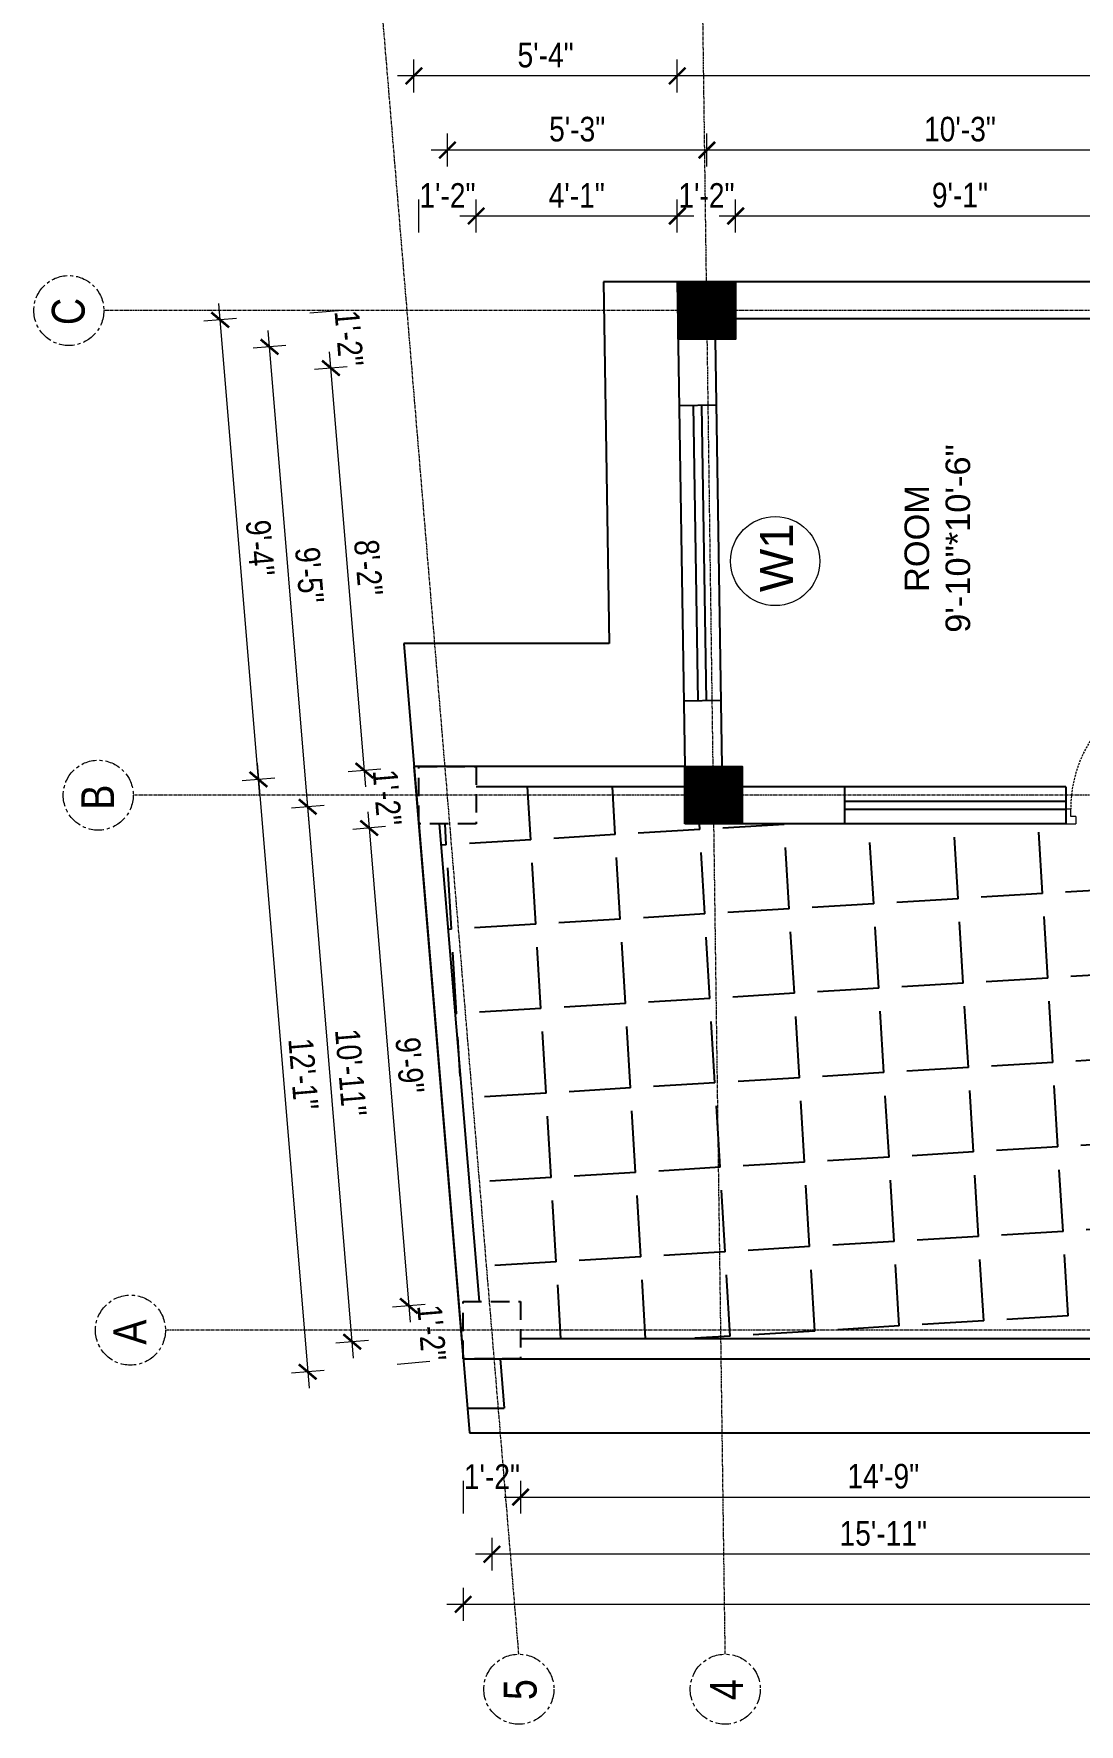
# Model space of a CAD drawing. Header units: inches. Extents: x -10117506 to -5032697, y -6529230 to -3253155.
# Drawn here: x -5060447.6 to -5060192.8, y -3255105 to -3254692.8 of the extents above; entities that cross this region are included whole.
import ezdxf

# ---------------------------------------------------------------- set-up
doc = ezdxf.new("R2010")
doc.units = ezdxf.units.IN
doc.header["$LTSCALE"] = 2
doc.header["$MEASUREMENT"] = 0
doc.header["$PDMODE"] = 34
doc.linetypes.add('CENTER', pattern=[2, 1.25, -0.25, 0.25, -0.25])
doc.linetypes.add('HIDDEN', pattern=[0.375, 0.25, -0.125])
doc.layers.get('0').update_dxf_attribs({"linetype": 'CONTINUOUS'})
doc.layers.get('DEFPOINTS').update_dxf_attribs({"color": 141, "linetype": 'CONTINUOUS'})
doc.layers.add('A-Hatch', color=7, linetype='CONTINUOUS')
for name, color, linetype, lineweight in [('Annotate-Lite.w', 177, 'CONTINUOUS', 9), ('Annotations-Bold.w', 177, 'CONTINUOUS', 13), ('DIM 1-100', 4, 'CONTINUOUS', 13), ('Door-Window.w', 4, 'CONTINUOUS', 15), ('TEXT', 181, 'CONTINUOUS', 25)]:
    doc.layers.add(name, color=color, linetype=linetype, lineweight=lineweight)
doc.styles.add('ARAIL', font='ARIALN.TTF')
doc.styles.add('arial.', font='arial.ttf')
doc.styles.add('gaurav', font='arial.ttf')
doc.styles.get("Standard").update_dxf_attribs({"font": 'ARIALN.TTF'})
doc.dimstyles.new('1 by 96', dxfattribs={"dimtxt": 6, "dimasz": 4, "dimexe": 4, "dimexo": 4, "dimgap": 2, "dimtad": 1, "dimdec": 0, "dimzin": 0, "dimdsep": 46, "dimlunit": 4, "dimtxsty": 'Standard', "dimblk": 'ARCHTICK', "dimcen": 0, "dimdle": 4, "dimadec": 0, "dimazin": 0, "dimtfac": 1, "dimtdec": 0, "dimtix": 1, "dimtofl": 0, "dimtmove": 1, "dimatfit": 3, "dimldrblk": 'ARCHTICK', "dimfxl": 4, "dimfxlon": 1, "dimtolj": 1, "dimtzin": 0, "dimlwd": -1, "dimlwe": -1, "dimarcsym": 0})

# ---------------------------------------------------------------- blocks, each defined once
blk = doc.blocks.new('3-0')
at = {"ltscale": 3}
for p, q in [((11063.05, 10097.68), (11065.97, 10099.9)), ((11065.97, 10099.9), (11066.71, 10098.92)), ((11063.05, 10097.68), (11064.53, 10095.73)), ((11065.99, 10096.84), (11064.53, 10095.73)), ((11065.25, 10097.81), (11066.71, 10098.92)), ((11065.99, 10096.84), (11065.25, 10097.81)), ((11085.5, 10074.13), (11110.32, 10092.96)), ((11086.24, 10073.15), (11111.05, 10091.97)), ((11111.05, 10091.97), (11110.32, 10092.96)), ((11084.04, 10073.02), (11082.57, 10071.91)), ((11082.57, 10071.91), (11084.79, 10068.98)), ((11084.04, 10073.02), (11084.78, 10072.04)), ((11084.78, 10072.04), (11086.24, 10073.15)), ((11084.79, 10068.98), (11087.72, 10071.2)), ((11086.24, 10073.15), (11085.5, 10074.13)), ((11087.72, 10071.2), (11086.24, 10073.15))]:
    blk.add_line(p, q, dxfattribs=at)
at = {"layer": 'Door-Window.w', "color": 9, "linetype": 'HIDDEN', "lineweight": 18}
blk.add_arc((11085.5, 10074.13), 31.16, 37.1906, 127.1465, dxfattribs=at)
blk = doc.blocks.new('_ArchTick')
at = {"color": 0, "linetype": 'ByBlock', "const_width": 0.15}
blk.add_lwpolyline([(-0.5, -0.5), (0.5, 0.5)], dxfattribs=at)
blk = doc.blocks.new('*D1589')
at = {"layer": 'DEFPOINTS', "color": 0, "ltscale": 0.5, "transparency": 16777216}
for p in [(-5060354.97, -3254871.47), (-5060342.97, -3255015.89), (-5060380.88, -3255019.05)]:
    blk.add_point(p, dxfattribs=at)
at = {"layer": 'DIM 1-100', "color": 0, "ltscale": 0.5, "transparency": 16777216}
for p, q in [((-5060393.21, -3254870.64), (-5060380.55, -3255023.03)), ((-5060388.9, -3254874.29), (-5060396.87, -3254874.95)), ((-5060376.89, -3255018.71), (-5060384.86, -3255019.38))]:
    blk.add_line(p, q, dxfattribs=at)
at = {"layer": 'DIM 1-100', "color": 0, "ltscale": 0.5, "transparency": 16777216, "xscale": 4, "yscale": 4, "zscale": 4}
for p, rotation in [((-5060392.88, -3254874.62), 94.75152698519135), ((-5060380.88, -3255019.05), 274.7515269851913)]:
    blk.add_blockref('_ArchTick', p, dxfattribs=dict(at, rotation=rotation))
at = {"layer": 'DIM 1-100', "color": 0, "ltscale": 0.5, "transparency": 16777216, "insert": (-5060381.89, -3254946.42), "char_height": 6, "attachment_point": 5, "rotation": 274.7515}
blk.add_mtext('\\A1;12\'-1"', dxfattribs=at)
blk = doc.blocks.new('*D1590')
at = {"layer": 'DEFPOINTS', "color": 0, "ltscale": 0.5, "transparency": 16777216}
for p in [(-5060367.05, -3254872.47), (-5060354.97, -3254871.47), (-5060353.81, -3254885.47)]:
    blk.add_point(p, dxfattribs=at)
at = {"layer": 'DIM 1-100', "color": 0, "ltscale": 0.5, "transparency": 16777216}
for p, q in [((-5060363.07, -3254872.14), (-5060371.04, -3254872.81)), ((-5060361.9, -3254886.14), (-5060369.88, -3254886.81))]:
    blk.add_line(p, q, dxfattribs=at)
at = {"layer": 'DIM 1-100', "color": 0, "ltscale": 0.5, "transparency": 16777216, "insert": (-5060361.48, -3254879.06), "char_height": 6, "attachment_point": 5, "rotation": 274.7515}
blk.add_mtext('\\A1;1\'-2"', dxfattribs=at)
blk = doc.blocks.new('*D1591')
at = {"layer": 'DEFPOINTS', "color": 0, "ltscale": 0.5, "transparency": 16777216}
for p in [(-5060353.81, -3254885.47), (-5060356.2, -3255002.99), (-5060342.97, -3255001.89)]:
    blk.add_point(p, dxfattribs=at)
at = {"layer": 'DIM 1-100', "color": 0, "ltscale": 0.5, "transparency": 16777216}
for p, q in [((-5060366.22, -3254882.49), (-5060355.87, -3255006.98)), ((-5060361.9, -3254886.14), (-5060369.88, -3254886.81)), ((-5060352.22, -3255002.66), (-5060360.19, -3255003.33))]:
    blk.add_line(p, q, dxfattribs=at)
at = {"layer": 'DIM 1-100', "color": 0, "ltscale": 0.5, "transparency": 16777216, "xscale": 4, "yscale": 4, "zscale": 4}
for p, rotation in [((-5060365.89, -3254886.47), 94.75152700322485), ((-5060356.2, -3255002.99), 274.7515270032249)]:
    blk.add_blockref('_ArchTick', p, dxfattribs=dict(at, rotation=rotation))
at = {"layer": 'DIM 1-100', "color": 0, "ltscale": 0.5, "transparency": 16777216, "insert": (-5060356, -3254944.32), "char_height": 6, "attachment_point": 5, "rotation": 274.7515}
blk.add_mtext('\\A1;9\'-9"', dxfattribs=at)
blk = doc.blocks.new('*D1592')
at = {"layer": 'DEFPOINTS', "color": 0, "ltscale": 0.5, "transparency": 16777216}
for p in [(-5060342.97, -3255001.89), (-5060355.05, -3255016.9), (-5060342.97, -3255015.89)]:
    blk.add_point(p, dxfattribs=at)
at = {"layer": 'DIM 1-100', "color": 0, "ltscale": 0.5, "transparency": 16777216}
for p, q in [((-5060352.22, -3255002.66), (-5060360.19, -3255003.33)), ((-5060351.06, -3255016.57), (-5060359.03, -3255017.23))]:
    blk.add_line(p, q, dxfattribs=at)
at = {"layer": 'DIM 1-100', "color": 0, "ltscale": 0.5, "transparency": 16777216, "insert": (-5060350.63, -3255009.53), "char_height": 6, "attachment_point": 5, "rotation": 274.7515}
blk.add_mtext('\\A1;1\'-2"', dxfattribs=at)
blk = doc.blocks.new('*D1593')
at = {"layer": 'DEFPOINTS', "color": 0, "ltscale": 0.5, "transparency": 16777216}
for p in [(-5060346.81, -3254878.47), (-5060380.86, -3254881.3), (-5060335.97, -3255008.89)]:
    blk.add_point(p, dxfattribs=at)
at = {"layer": 'DIM 1-100', "color": 0, "ltscale": 0.5, "transparency": 16777216}
for p, q in [((-5060376.87, -3254880.97), (-5060384.84, -3254881.63)), ((-5060369.68, -3255015.71), (-5060381.19, -3254877.31)), ((-5060366.03, -3255011.39), (-5060374, -3255012.06))]:
    blk.add_line(p, q, dxfattribs=at)
at = {"layer": 'DIM 1-100', "color": 0, "ltscale": 0.5, "transparency": 16777216, "xscale": 4, "yscale": 4, "zscale": 4}
for p, rotation in [((-5060380.86, -3254881.3), 94.75152698525795), ((-5060370.02, -3255011.72), 274.751526985258)]:
    blk.add_blockref('_ArchTick', p, dxfattribs=dict(at, rotation=rotation))
at = {"layer": 'DIM 1-100', "color": 0, "ltscale": 0.5, "transparency": 16777216, "insert": (-5060370.39, -3254946.09), "char_height": 6, "attachment_point": 5, "rotation": 274.7515}
blk.add_mtext('\\A1;10\'-11"', dxfattribs=at)
blk = doc.blocks.new('*D1594')
at = {"layer": 'DEFPOINTS', "color": 0, "ltscale": 0.5, "transparency": 16777216}
for p in [(-5060342.97, -3255015.89), (-5060328.97, -3255015.89), (-5060328.97, -3255049.6)]:
    blk.add_point(p, dxfattribs=at)
at = {"layer": 'DIM 1-100', "color": 0, "ltscale": 0.5, "transparency": 16777216}
for p, q in [((-5060342.97, -3255045.6), (-5060342.97, -3255053.6)), ((-5060328.97, -3255045.6), (-5060328.97, -3255053.6))]:
    blk.add_line(p, q, dxfattribs=at)
at = {"layer": 'DIM 1-100', "color": 0, "ltscale": 0.5, "transparency": 16777216, "insert": (-5060335.97, -3255044.59), "char_height": 6, "attachment_point": 5}
blk.add_mtext('\\A1;1\'-2"', dxfattribs=at)
blk = doc.blocks.new('*D1595')
at = {"layer": 'DEFPOINTS', "color": 0, "ltscale": 0.5, "transparency": 16777216}
for p in [(-5060328.97, -3255015.89), (-5060152.18, -3255015.89), (-5060152.18, -3255049.6)]:
    blk.add_point(p, dxfattribs=at)
at = {"layer": 'DIM 1-100', "color": 0, "ltscale": 0.5, "transparency": 16777216}
for p, q in [((-5060328.97, -3255045.6), (-5060328.97, -3255053.6)), ((-5060152.18, -3255045.6), (-5060152.18, -3255053.6)), ((-5060332.97, -3255049.6), (-5060148.18, -3255049.6))]:
    blk.add_line(p, q, dxfattribs=at)
at = {"layer": 'DIM 1-100', "color": 0, "ltscale": 0.5, "transparency": 16777216, "xscale": 4, "yscale": 4, "zscale": 4, "rotation": 180}
blk.add_blockref('_ArchTick', (-5060328.97, -3255049.6), dxfattribs=at)
at = {"layer": 'DIM 1-100', "color": 0, "ltscale": 0.5, "transparency": 16777216, "xscale": 4, "yscale": 4, "zscale": 4}
blk.add_blockref('_ArchTick', (-5060152.18, -3255049.6), dxfattribs=at)
at = {"layer": 'DIM 1-100', "color": 0, "ltscale": 0.5, "transparency": 16777216, "insert": (-5060240.57, -3255044.54), "char_height": 6, "attachment_point": 5}
blk.add_mtext('\\A1;14\'-9"', dxfattribs=at)
blk = doc.blocks.new('*D1603')
at = {"layer": 'DEFPOINTS', "color": 0, "ltscale": 0.5, "transparency": 16777216}
for p in [(-5060335.97, -3255008.89), (-5060145.18, -3255008.89), (-5060335.97, -3255063.53)]:
    blk.add_point(p, dxfattribs=at)
at = {"layer": 'DIM 1-100', "color": 0, "ltscale": 0.5, "transparency": 16777216}
for p, q in [((-5060335.97, -3255059.53), (-5060335.97, -3255067.53)), ((-5060145.18, -3255059.53), (-5060145.18, -3255067.53)), ((-5060141.18, -3255063.53), (-5060339.97, -3255063.53))]:
    blk.add_line(p, q, dxfattribs=at)
at = {"layer": 'DIM 1-100', "color": 0, "ltscale": 0.5, "transparency": 16777216, "xscale": 4, "yscale": 4, "zscale": 4, "rotation": 180}
blk.add_blockref('_ArchTick', (-5060335.97, -3255063.53), dxfattribs=at)
at = {"layer": 'DIM 1-100', "color": 0, "ltscale": 0.5, "transparency": 16777216, "xscale": 4, "yscale": 4, "zscale": 4}
blk.add_blockref('_ArchTick', (-5060145.18, -3255063.53), dxfattribs=at)
at = {"layer": 'DIM 1-100', "color": 0, "ltscale": 0.5, "transparency": 16777216, "insert": (-5060240.57, -3255058.47), "char_height": 6, "attachment_point": 5}
blk.add_mtext('\\A1;15\'-11"', dxfattribs=at)
blk = doc.blocks.new('*D1604')
at = {"layer": 'DEFPOINTS', "color": 0, "ltscale": 0.5, "transparency": 16777216}
for p in [(-5060342.97, -3255015.89), (-5059908.91, -3255015.89), (-5059908.91, -3255075.74)]:
    blk.add_point(p, dxfattribs=at)
at = {"layer": 'DIM 1-100', "color": 0, "ltscale": 0.5, "transparency": 16777216}
for p, q in [((-5060342.97, -3255071.74), (-5060342.97, -3255079.74)), ((-5059908.91, -3255071.74), (-5059908.91, -3255079.74)), ((-5060346.97, -3255075.74), (-5059904.91, -3255075.74))]:
    blk.add_line(p, q, dxfattribs=at)
at = {"layer": 'DIM 1-100', "color": 0, "ltscale": 0.5, "transparency": 16777216, "xscale": 4, "yscale": 4, "zscale": 4, "rotation": 180}
blk.add_blockref('_ArchTick', (-5060342.97, -3255075.74), dxfattribs=at)
at = {"layer": 'DIM 1-100', "color": 0, "ltscale": 0.5, "transparency": 16777216, "xscale": 4, "yscale": 4, "zscale": 4}
blk.add_blockref('_ArchTick', (-5059908.91, -3255075.74), dxfattribs=at)
at = {"layer": 'DIM 1-100', "color": 0, "ltscale": 0.5, "transparency": 16777216, "insert": (-5060125.94, -3255070.68), "char_height": 6, "attachment_point": 5}
blk.add_mtext('\\A1;36\'-2"', dxfattribs=at)
blk = doc.blocks.new('*D1618')
at = {"layer": 'DEFPOINTS', "color": 0, "ltscale": 0.5, "transparency": 16777216}
for p in [(-5060276.56, -3254737.26), (-5060276.56, -3254753.31), (-5060167.19, -3254753.31)]:
    blk.add_point(p, dxfattribs=at)
at = {"layer": 'DIM 1-100', "color": 0, "ltscale": 0.5, "transparency": 16777216}
for p, q in [((-5060276.56, -3254741.26), (-5060276.56, -3254733.26)), ((-5060167.19, -3254741.26), (-5060167.19, -3254733.26)), ((-5060163.19, -3254737.26), (-5060280.56, -3254737.26))]:
    blk.add_line(p, q, dxfattribs=at)
at = {"layer": 'DIM 1-100', "color": 0, "ltscale": 0.5, "transparency": 16777216, "xscale": 4, "yscale": 4, "zscale": 4, "rotation": 180}
blk.add_blockref('_ArchTick', (-5060276.56, -3254737.26), dxfattribs=at)
at = {"layer": 'DIM 1-100', "color": 0, "ltscale": 0.5, "transparency": 16777216, "xscale": 4, "yscale": 4, "zscale": 4}
blk.add_blockref('_ArchTick', (-5060167.19, -3254737.26), dxfattribs=at)
at = {"layer": 'DIM 1-100', "color": 0, "ltscale": 0.5, "transparency": 16777216, "insert": (-5060221.88, -3254732.2), "char_height": 6, "attachment_point": 5}
blk.add_mtext('\\A1;9\'-1"', dxfattribs=at)
blk = doc.blocks.new('*D1619')
at = {"layer": 'DEFPOINTS', "color": 0, "ltscale": 0.5, "transparency": 16777216}
for p in [(-5060290.78, -3254737.26), (-5060276.56, -3254753.31), (-5060290.78, -3254753.53)]:
    blk.add_point(p, dxfattribs=at)
at = {"layer": 'DIM 1-100', "color": 0, "ltscale": 0.5, "transparency": 16777216}
for p, q in [((-5060290.78, -3254741.26), (-5060290.78, -3254733.26)), ((-5060276.56, -3254741.26), (-5060276.56, -3254733.26))]:
    blk.add_line(p, q, dxfattribs=at)
at = {"layer": 'DIM 1-100', "color": 0, "ltscale": 0.5, "transparency": 16777216, "insert": (-5060283.67, -3254732.25), "char_height": 6, "attachment_point": 5}
blk.add_mtext('\\A1;1\'-2"', dxfattribs=at)
blk = doc.blocks.new('*D1620')
at = {"layer": 'DEFPOINTS', "color": 0, "ltscale": 0.5, "transparency": 16777216}
for p in [(-5060339.81, -3254737.26), (-5060290.78, -3254753.53), (-5060339.81, -3254871.47)]:
    blk.add_point(p, dxfattribs=at)
at = {"layer": 'DIM 1-100', "color": 0, "ltscale": 0.5, "transparency": 16777216}
for p, q in [((-5060339.81, -3254741.26), (-5060339.81, -3254733.26)), ((-5060290.78, -3254741.26), (-5060290.78, -3254733.26)), ((-5060286.78, -3254737.26), (-5060343.81, -3254737.26))]:
    blk.add_line(p, q, dxfattribs=at)
at = {"layer": 'DIM 1-100', "color": 0, "ltscale": 0.5, "transparency": 16777216, "xscale": 4, "yscale": 4, "zscale": 4, "rotation": 180}
blk.add_blockref('_ArchTick', (-5060339.81, -3254737.26), dxfattribs=at)
at = {"layer": 'DIM 1-100', "color": 0, "ltscale": 0.5, "transparency": 16777216, "xscale": 4, "yscale": 4, "zscale": 4}
blk.add_blockref('_ArchTick', (-5060290.78, -3254737.26), dxfattribs=at)
at = {"layer": 'DIM 1-100', "color": 0, "ltscale": 0.5, "transparency": 16777216, "insert": (-5060315.29, -3254732.25), "char_height": 6, "attachment_point": 5}
blk.add_mtext('\\A1;4\'-1"', dxfattribs=at)
blk = doc.blocks.new('*D1621')
at = {"layer": 'DEFPOINTS', "color": 0, "ltscale": 0.5, "transparency": 16777216}
for p in [(-5060353.81, -3254737.26), (-5060353.81, -3254871.47), (-5060339.81, -3254871.47)]:
    blk.add_point(p, dxfattribs=at)
at = {"layer": 'DIM 1-100', "color": 0, "ltscale": 0.5, "transparency": 16777216}
for p, q in [((-5060353.81, -3254741.26), (-5060353.81, -3254733.26)), ((-5060339.81, -3254741.26), (-5060339.81, -3254733.26))]:
    blk.add_line(p, q, dxfattribs=at)
at = {"layer": 'DIM 1-100', "color": 0, "ltscale": 0.5, "transparency": 16777216, "insert": (-5060346.81, -3254732.25), "char_height": 6, "attachment_point": 5}
blk.add_mtext('\\A1;1\'-2"', dxfattribs=at)
blk = doc.blocks.new('*D1624')
at = {"layer": 'DEFPOINTS', "color": 0, "ltscale": 0.5, "transparency": 16777216}
for p in [(-5060283.56, -3254721.18), (-5060283.56, -3254760.31), (-5060160.19, -3254760.32)]:
    blk.add_point(p, dxfattribs=at)
at = {"layer": 'DIM 1-100', "color": 0, "ltscale": 0.5, "transparency": 16777216}
for p, q in [((-5060283.56, -3254725.18), (-5060283.56, -3254717.18)), ((-5060160.19, -3254725.18), (-5060160.19, -3254717.18)), ((-5060156.19, -3254721.18), (-5060287.56, -3254721.18))]:
    blk.add_line(p, q, dxfattribs=at)
at = {"layer": 'DIM 1-100', "color": 0, "ltscale": 0.5, "transparency": 16777216, "xscale": 4, "yscale": 4, "zscale": 4, "rotation": 180}
blk.add_blockref('_ArchTick', (-5060283.56, -3254721.18), dxfattribs=at)
at = {"layer": 'DIM 1-100', "color": 0, "ltscale": 0.5, "transparency": 16777216, "xscale": 4, "yscale": 4, "zscale": 4}
blk.add_blockref('_ArchTick', (-5060160.19, -3254721.18), dxfattribs=at)
at = {"layer": 'DIM 1-100', "color": 0, "ltscale": 0.5, "transparency": 16777216, "insert": (-5060221.88, -3254716.12), "char_height": 6, "attachment_point": 5}
blk.add_mtext('\\A1;10\'-3"', dxfattribs=at)
blk = doc.blocks.new('*D1625')
at = {"layer": 'DEFPOINTS', "color": 0, "ltscale": 0.5, "transparency": 16777216}
for p in [(-5060346.81, -3254721.18), (-5060283.56, -3254760.31), (-5060346.81, -3254878.47)]:
    blk.add_point(p, dxfattribs=at)
at = {"layer": 'DIM 1-100', "color": 0, "ltscale": 0.5, "transparency": 16777216}
for p, q in [((-5060346.81, -3254725.18), (-5060346.81, -3254717.18)), ((-5060283.56, -3254725.18), (-5060283.56, -3254717.18)), ((-5060279.56, -3254721.18), (-5060350.81, -3254721.18))]:
    blk.add_line(p, q, dxfattribs=at)
at = {"layer": 'DIM 1-100', "color": 0, "ltscale": 0.5, "transparency": 16777216, "xscale": 4, "yscale": 4, "zscale": 4, "rotation": 180}
blk.add_blockref('_ArchTick', (-5060346.81, -3254721.18), dxfattribs=at)
at = {"layer": 'DIM 1-100', "color": 0, "ltscale": 0.5, "transparency": 16777216, "xscale": 4, "yscale": 4, "zscale": 4}
blk.add_blockref('_ArchTick', (-5060283.56, -3254721.18), dxfattribs=at)
at = {"layer": 'DIM 1-100', "color": 0, "ltscale": 0.5, "transparency": 16777216, "insert": (-5060315.18, -3254716.12), "char_height": 6, "attachment_point": 5}
blk.add_mtext('\\A1;5\'-3"', dxfattribs=at)
blk = doc.blocks.new('*D1626')
at = {"layer": 'DEFPOINTS', "color": 0, "ltscale": 0.5, "transparency": 16777216}
for p in [(-5060290.78, -3254703.11), (-5060290.78, -3254753.31), (-5059924.78, -3254753.31)]:
    blk.add_point(p, dxfattribs=at)
at = {"layer": 'DIM 1-100', "color": 0, "ltscale": 0.5, "transparency": 16777216}
for p, q in [((-5060290.78, -3254707.11), (-5060290.78, -3254699.11)), ((-5059924.78, -3254707.11), (-5059924.78, -3254699.11)), ((-5059920.78, -3254703.11), (-5060294.78, -3254703.11))]:
    blk.add_line(p, q, dxfattribs=at)
at = {"layer": 'DIM 1-100', "color": 0, "ltscale": 0.5, "transparency": 16777216, "xscale": 4, "yscale": 4, "zscale": 4, "rotation": 180}
blk.add_blockref('_ArchTick', (-5060290.78, -3254703.11), dxfattribs=at)
at = {"layer": 'DIM 1-100', "color": 0, "ltscale": 0.5, "transparency": 16777216, "xscale": 4, "yscale": 4, "zscale": 4}
blk.add_blockref('_ArchTick', (-5059924.78, -3254703.11), dxfattribs=at)
at = {"layer": 'DIM 1-100', "color": 0, "ltscale": 0.5, "transparency": 16777216, "insert": (-5060107.78, -3254698.05), "char_height": 6, "attachment_point": 5}
blk.add_mtext('\\A1;30\'-6"', dxfattribs=at)
blk = doc.blocks.new('*D1627')
at = {"layer": 'DEFPOINTS', "color": 0, "ltscale": 0.5, "transparency": 16777216}
for p in [(-5060354.97, -3254703.11), (-5060290.78, -3254753.31), (-5060354.97, -3254871.47)]:
    blk.add_point(p, dxfattribs=at)
at = {"layer": 'DIM 1-100', "color": 0, "ltscale": 0.5, "transparency": 16777216}
for p, q in [((-5060354.97, -3254707.11), (-5060354.97, -3254699.11)), ((-5060290.78, -3254707.11), (-5060290.78, -3254699.11)), ((-5060286.78, -3254703.11), (-5060358.97, -3254703.11))]:
    blk.add_line(p, q, dxfattribs=at)
at = {"layer": 'DIM 1-100', "color": 0, "ltscale": 0.5, "transparency": 16777216, "xscale": 4, "yscale": 4, "zscale": 4, "rotation": 180}
blk.add_blockref('_ArchTick', (-5060354.97, -3254703.11), dxfattribs=at)
at = {"layer": 'DIM 1-100', "color": 0, "ltscale": 0.5, "transparency": 16777216, "xscale": 4, "yscale": 4, "zscale": 4}
blk.add_blockref('_ArchTick', (-5060290.78, -3254703.11), dxfattribs=at)
at = {"layer": 'DIM 1-100', "color": 0, "ltscale": 0.5, "transparency": 16777216, "insert": (-5060322.88, -3254698.06), "char_height": 6, "attachment_point": 5}
blk.add_mtext('\\A1;5\'-4"', dxfattribs=at)
blk = doc.blocks.new('*D1628')
at = {"layer": 'DEFPOINTS', "color": 0, "ltscale": 0.5, "transparency": 16777216}
for p in [(-5060290.56, -3254767.31), (-5060375.21, -3254774.34), (-5060354.97, -3254871.47)]:
    blk.add_point(p, dxfattribs=at)
at = {"layer": 'DIM 1-100', "color": 0, "ltscale": 0.5, "transparency": 16777216}
for p, q in [((-5060366.72, -3254876.46), (-5060375.54, -3254770.36)), ((-5060371.22, -3254774.01), (-5060379.2, -3254774.68)), ((-5060363.07, -3254872.14), (-5060371.04, -3254872.81))]:
    blk.add_line(p, q, dxfattribs=at)
at = {"layer": 'DIM 1-100', "color": 0, "ltscale": 0.5, "transparency": 16777216, "xscale": 4, "yscale": 4, "zscale": 4}
for p, rotation in [((-5060375.21, -3254774.34), 94.75152700322485), ((-5060367.05, -3254872.47), 274.7515270032249)]:
    blk.add_blockref('_ArchTick', p, dxfattribs=dict(at, rotation=rotation))
at = {"layer": 'DIM 1-100', "color": 0, "ltscale": 0.5, "transparency": 16777216, "insert": (-5060366.09, -3254822.99), "char_height": 6, "attachment_point": 5, "rotation": 274.7515}
blk.add_mtext('\\A1;8\'-2"', dxfattribs=at)
blk = doc.blocks.new('*D1629')
at = {"layer": 'DEFPOINTS', "color": 0, "ltscale": 0.5, "transparency": 16777216}
for p in [(-5060290.78, -3254753.53), (-5060376.35, -3254760.64), (-5060290.56, -3254767.31)]:
    blk.add_point(p, dxfattribs=at)
at = {"layer": 'DIM 1-100', "color": 0, "ltscale": 0.5, "transparency": 16777216}
for p, q in [((-5060372.36, -3254760.31), (-5060380.33, -3254760.97)), ((-5060371.22, -3254774.01), (-5060379.2, -3254774.68))]:
    blk.add_line(p, q, dxfattribs=at)
at = {"layer": 'DIM 1-100', "color": 0, "ltscale": 0.5, "transparency": 16777216, "insert": (-5060370.78, -3254767.08), "char_height": 6, "attachment_point": 5, "rotation": 274.7515}
blk.add_mtext('\\A1;1\'-2"', dxfattribs=at)
blk = doc.blocks.new('*D1630')
at = {"layer": 'DEFPOINTS', "color": 0, "ltscale": 0.5, "transparency": 16777216}
for p in [(-5060283.56, -3254760.31), (-5060390.18, -3254769.17), (-5060346.81, -3254878.47)]:
    blk.add_point(p, dxfattribs=at)
at = {"layer": 'DIM 1-100', "color": 0, "ltscale": 0.5, "transparency": 16777216}
for p, q in [((-5060380.52, -3254885.29), (-5060390.51, -3254765.18)), ((-5060386.19, -3254768.84), (-5060394.16, -3254769.5)), ((-5060376.87, -3254880.97), (-5060384.84, -3254881.63))]:
    blk.add_line(p, q, dxfattribs=at)
at = {"layer": 'DIM 1-100', "color": 0, "ltscale": 0.5, "transparency": 16777216, "xscale": 4, "yscale": 4, "zscale": 4}
for p, rotation in [((-5060390.18, -3254769.17), 94.75152700322485), ((-5060380.86, -3254881.3), 274.7515270032249)]:
    blk.add_blockref('_ArchTick', p, dxfattribs=dict(at, rotation=rotation))
at = {"layer": 'DIM 1-100', "color": 0, "ltscale": 0.5, "transparency": 16777216, "insert": (-5060380.47, -3254824.82), "char_height": 6, "attachment_point": 5, "rotation": 274.7515}
blk.add_mtext('\\A1;9\'-5"', dxfattribs=at)
blk = doc.blocks.new('*D1631')
at = {"layer": 'DEFPOINTS', "color": 0, "ltscale": 0.5, "transparency": 16777216}
for p in [(-5060290.56, -3254753.31), (-5060402.2, -3254762.59), (-5060354.97, -3254871.47)]:
    blk.add_point(p, dxfattribs=at)
at = {"layer": 'DIM 1-100', "color": 0, "ltscale": 0.5, "transparency": 16777216}
for p, q in [((-5060392.55, -3254878.61), (-5060402.53, -3254758.6)), ((-5060398.21, -3254762.26), (-5060406.18, -3254762.92)), ((-5060388.9, -3254874.29), (-5060396.87, -3254874.95))]:
    blk.add_line(p, q, dxfattribs=at)
at = {"layer": 'DIM 1-100', "color": 0, "ltscale": 0.5, "transparency": 16777216, "xscale": 4, "yscale": 4, "zscale": 4}
for p, rotation in [((-5060402.2, -3254762.59), 94.75152700322494), ((-5060392.88, -3254874.62), 274.751527003225)]:
    blk.add_blockref('_ArchTick', p, dxfattribs=dict(at, rotation=rotation))
at = {"layer": 'DIM 1-100', "color": 0, "ltscale": 0.5, "transparency": 16777216, "insert": (-5060392.49, -3254818.19), "char_height": 6, "attachment_point": 5, "rotation": 274.7515}
blk.add_mtext('\\A1;9\'-4"', dxfattribs=at)

msp = doc.modelspace()

# ---------------------------------------------------------------- hatches: boundary and pattern name
at = {"layer": 'A-Hatch', "ltscale": 0.5}
h = msp.add_hatch(dxfattribs=at)
h.set_pattern_fill('ANSI31', color=256, angle=90)
h.set_pattern_definition([(135, (-8318676.2596, 1836536.40413), (-0.0883883476483, -0.0883883476483), [])])
h.paths.add_polyline_path([(-5060290.56, -3254753.31), (-5060290.56, -3254767.31), (-5060276.56, -3254767.31), (-5060276.56, -3254753.31)])
h = msp.add_hatch(dxfattribs=at)
h.set_pattern_fill('ANSI31', color=256, angle=90)
h.set_pattern_definition([(135, (-8318674.64767, 1836418.24278), (-0.0883883476483, -0.0883883476483), [])])
h.paths.add_polyline_path([(-5060288.95, -3254871.47), (-5060288.95, -3254885.47), (-5060274.95, -3254885.47), (-5060274.95, -3254871.47)])
h = msp.add_hatch(dxfattribs=at)
h.set_pattern_fill('ANGLE', color=256, scale=75, angle=93.4571)
h.set_pattern_definition([(93.45713447, (-8315941.052, 1793717.574), (-20.587466465, -1.243724074), [15, -5.625]), (183.45713447, (-8315941.052, 1793717.574), (1.243724074, -20.587466465), [15, -5.625])])
edge = h.paths.add_edge_path()
edge.add_line((-5060288.95, -3254885.47), (-5060288.95, -3254876.47))
edge.add_line((-5060288.95, -3254876.47), (-5060339.81, -3254876.47))
edge.add_line((-5060339.81, -3254876.47), (-5060339.81, -3254885.47))
edge.add_line((-5060339.81, -3254885.47), (-5060348.79, -3254885.47))
edge.add_line((-5060348.79, -3254885.47), (-5060339.11, -3255001.89))
edge.add_line((-5060339.11, -3255001.89), (-5060328.97, -3255001.89))
edge.add_line((-5060328.97, -3255001.89), (-5060328.97, -3255010.89))
edge.add_line((-5060328.97, -3255010.89), (-5060152.18, -3255010.89))
edge.add_line((-5060152.18, -3255010.89), (-5060152.18, -3255001.89))
edge.add_line((-5060152.18, -3255001.89), (-5060138.18, -3255001.89))
edge.add_line((-5060138.18, -3255001.89), (-5060138.18, -3255010.89))
edge.add_line((-5060138.18, -3255010.89), (-5060016.93, -3255010.89))
edge.add_line((-5060016.93, -3255010.89), (-5060016.93, -3255001.89))
edge.add_line((-5060016.93, -3255001.89), (-5060002.93, -3255001.89))
edge.add_line((-5060002.93, -3255001.89), (-5060002.93, -3255010.89))
edge.add_line((-5060002.93, -3255010.89), (-5059923.76, -3255010.89))
edge.add_line((-5059923.76, -3255010.89), (-5059923.76, -3255001.89))
edge.add_line((-5059923.76, -3255001.89), (-5059914.76, -3255001.89))
edge.add_line((-5059914.76, -3255001.89), (-5059921.77, -3254885.47))
edge.add_line((-5059921.77, -3254885.47), (-5059931.61, -3254885.47))
edge.add_line((-5059931.61, -3254885.47), (-5059934.06, -3254885.47))
edge.add_line((-5059934.06, -3254885.47), (-5059934.08, -3254911.27))
edge.add_line((-5059934.08, -3254911.27), (-5059935.3, -3254911.3))
edge.add_ellipse((-5059935.28, -3254880.14), major_axis=(-18.79, 24.85), ratio=1, start_angle=62.763, end_angle=142.875, ccw=False)
edge.add_line((-5059965.98, -3254885.47), (-5060142.38, -3254885.47))
edge.add_line((-5060142.38, -3254885.47), (-5060142.38, -3254885.47))
edge.add_line((-5060142.38, -3254885.47), (-5060146.05, -3254885.47))
edge.add_line((-5060146.05, -3254885.47), (-5060160.05, -3254885.47))
edge.add_line((-5060160.05, -3254885.47), (-5060163.73, -3254885.47))
edge.add_line((-5060163.73, -3254885.47), (-5060288.95, -3254885.47))
h.paths.add_polyline_path([(-5060100.95, -3254969.15), (-5060100.95, -3254926.1), (-5060123.42, -3254926.1), (-5060123.42, -3254969.15)], flags=24)

# ---------------------------------------------------------------- linework, layer by layer
at = {"ltscale": 0.5}
for p, q in [((-5060308.78, -3254753.31), (-5060307.42, -3254841.47)), ((-5060290.78, -3254753.31), (-5060308.78, -3254753.31)), ((-5060290.78, -3254753.31), (-5060288.95, -3254871.47)), ((-5059924.78, -3254753.31), (-5060290.78, -3254753.31)), ((-5060281.78, -3254753.17), (-5060281.78, -3254753.31)), ((-5060290.56, -3254762.31), (-5060290.78, -3254762.31)), ((-5060167.19, -3254762.31), (-5060276.56, -3254762.31)), ((-5060281.56, -3254767.31), (-5060279.95, -3254871.47)), ((-5060281.31, -3254783.39), (-5060290.31, -3254783.53)), ((-5060285.7, -3254855.47), (-5060286.81, -3254783.48)), ((-5060283.7, -3254855.44), (-5060284.81, -3254783.45)), ((-5060307.42, -3254841.47), (-5060357.46, -3254841.47)), ((-5060357.46, -3254841.47), (-5060341.47, -3255033.89)), ((-5060280.2, -3254855.39), (-5060289.2, -3254855.52)), ((-5060354.97, -3254871.47), (-5060342.97, -3255015.89)), ((-5060288.95, -3254871.47), (-5060354.97, -3254871.47)), ((-5060288.95, -3254876.47), (-5060339.81, -3254876.47)), ((-5060196.05, -3254876.47), (-5060274.95, -3254876.47)), ((-5060250.05, -3254876.47), (-5060250.05, -3254885.47)), ((-5060196.05, -3254876.47), (-5060196.05, -3254885.47)), ((-5060196.05, -3254879.97), (-5060250.05, -3254879.97)), ((-5060196.05, -3254881.97), (-5060250.05, -3254881.97)), ((-5060348.79, -3254885.47), (-5060339.11, -3255001.89)), ((-5060196.05, -3254885.47), (-5060274.95, -3254885.47)), ((-5060328.97, -3255010.89), (-5060152.18, -3255010.89)), ((-5060342.97, -3255015.89), (-5059908.91, -3255015.89)), ((-5060333.94, -3255015.89), (-5060332.94, -3255027.89)), ((-5060341.97, -3255027.89), (-5060332.94, -3255027.89)), ((-5060341.47, -3255033.89), (-5059889.8, -3255033.89))]:
    msp.add_line(p, q, dxfattribs=at)
for points in [[(-5060290.56, -3254767.31), (-5060290.56, -3254753.31), (-5060276.56, -3254753.31), (-5060276.56, -3254767.31)], [(-5060288.95, -3254885.47), (-5060288.95, -3254871.47), (-5060274.95, -3254871.47), (-5060274.95, -3254885.47)]]:
    msp.add_lwpolyline(points, close=True, dxfattribs=at)
at = {"linetype": 'HIDDEN', "ltscale": 9}
for points in [[(-5060353.81, -3254885.47), (-5060353.81, -3254871.47), (-5060339.81, -3254871.47), (-5060339.81, -3254885.47)], [(-5060342.97, -3255015.89), (-5060342.97, -3255001.89), (-5060328.97, -3255001.89), (-5060328.97, -3255015.89)]]:
    msp.add_lwpolyline(points, close=True, dxfattribs=at)
at = {"layer": 'Annotate-Lite.w', "ltscale": 0.005}
msp.add_circle((-5060266.93, -3254821.4), 10.86, dxfattribs=at)
at = {"layer": 'Annotations-Bold.w', "linetype": 'CENTER', "ltscale": 0.3}
for p, q in [((-5060329.4, -3255087.89), (-5060363.2, -3254681.31)), ((-5060279.09, -3255087.89), (-5060284.64, -3254681.31)), ((-5059852.35, -3254760.31), (-5060430.57, -3254760.31)), ((-5059845.18, -3254878.47), (-5060423.4, -3254878.47)), ((-5059837.33, -3255008.89), (-5060415.55, -3255008.89))]:
    msp.add_line(p, q, dxfattribs=at)
at = {"layer": 'Annotations-Bold.w', "linetype": 'CENTER', "ltscale": 1.5}
for centre in [(-5060439.1, -3254760.31), (-5060431.93, -3254878.47), (-5060424.08, -3255008.89), (-5060329.4, -3255096.43), (-5060279.09, -3255096.43)]:
    msp.add_circle(centre, 8.53, dxfattribs=at)

# ---------------------------------------------------------------- block references
at = {"layer": 'Door-Window.w', "linetype": 'ByBlock', "xscale": 0.9997910043702507, "yscale": 0.9997910037636757, "zscale": 0.9997910039624012, "rotation": 52.8475757291008}
msp.add_blockref('3-0', (-5058829.56, -3269798.32), dxfattribs=at)

# ---------------------------------------------------------------- texts
at = {"layer": 'Annotate-Lite.w', "ltscale": 0.005, "insert": (-5060270.58, -3254828.94), "char_height": 8, "attachment_point": 1, "rotation": 90, "style": 'gaurav'}
msp.add_mtext_dynamic_manual_height_columns('W1', width=8, gutter_width=100, heights=[0], dxfattribs=at)
at = {"layer": 'Annotations-Bold.w', "linetype": 'CENTER', "ltscale": 1.5, "char_height": 8, "attachment_point": 1, "rotation": 90, "style": 'ARAIL'}
for s, insert in [('C', (-5060443.24, -3254763.85)), ('B', (-5060436.07, -3254882.01)), ('A', (-5060428.22, -3255012.43)), ('5', (-5060333.07, -3255099.08)), ('4', (-5060282.77, -3255099.08))]:
    msp.add_mtext_dynamic_manual_height_columns(s, width=6.5393, gutter_width=100, heights=[0], dxfattribs=dict(at, insert=insert))
at = {"layer": 'TEXT', "lineweight": -2, "insert": (-5060227.35, -3254815.89), "char_height": 6, "attachment_point": 5, "rotation": 90, "style": 'arial.'}
msp.add_mtext_dynamic_manual_height_columns('ROOM\\P9\'-10"*10\'-6"', width=45.7314, gutter_width=30, heights=[0], dxfattribs=at)

# ---------------------------------------------------------------- dimensions: what is measured, and where the dimension line sits
at = {"layer": 'DIM 1-100', "ltscale": 0.5}
for base, p1, p2, angle, picture, middle in [((-5060354.97, -3254703.11), (-5060290.78, -3254753.31), (-5060354.97, -3254871.47), 180, '*D1627', (-5060322.88, -3254698.06)), ((-5060290.78, -3254703.11), (-5059924.78, -3254753.31), (-5060290.78, -3254753.31), 180, '*D1626', (-5060107.78, -3254698.05)), ((-5060346.81, -3254721.18), (-5060283.56, -3254760.31), (-5060346.81, -3254878.47), 180, '*D1625', (-5060315.18, -3254716.12)), ((-5060283.56, -3254721.18), (-5060160.19, -3254760.32), (-5060283.56, -3254760.31), 180, '*D1624', (-5060221.88, -3254716.12)), ((-5060353.81, -3254737.26), (-5060339.81, -3254871.47), (-5060353.81, -3254871.47), 180, '*D1621', (-5060346.81, -3254732.25)), ((-5060339.81, -3254737.26), (-5060290.78, -3254753.53), (-5060339.81, -3254871.47), 180, '*D1620', (-5060315.29, -3254732.25)), ((-5060290.78, -3254737.26), (-5060276.56, -3254753.31), (-5060290.78, -3254753.53), 180, '*D1619', (-5060283.67, -3254732.25)), ((-5060276.56, -3254737.26), (-5060167.19, -3254753.31), (-5060276.56, -3254753.31), 180, '*D1618', (-5060221.88, -3254732.2)), ((-5060402.2, -3254762.59), (-5060354.97, -3254871.47), (-5060290.56, -3254753.31), 94.7515, '*D1631', (-5060392.49, -3254818.19)), ((-5060376.35, -3254760.64), (-5060290.56, -3254767.31), (-5060290.78, -3254753.53), 274.7515, '*D1629', (-5060370.78, -3254767.08)), ((-5060390.18, -3254769.17), (-5060346.81, -3254878.47), (-5060283.56, -3254760.31), 274.7515, '*D1630', (-5060380.47, -3254824.82)), ((-5060375.21, -3254774.34), (-5060354.97, -3254871.47), (-5060290.56, -3254767.31), 274.7515, '*D1628', (-5060366.09, -3254822.99)), ((-5060367.05, -3254872.47), (-5060353.81, -3254885.47), (-5060354.97, -3254871.47), 274.7515, '*D1590', (-5060361.48, -3254879.06)), ((-5060356.2, -3255002.99), (-5060353.81, -3254885.47), (-5060342.97, -3255001.89), 274.7515, '*D1591', (-5060356, -3254944.32)), ((-5060355.05, -3255016.9), (-5060342.97, -3255001.89), (-5060342.97, -3255015.89), 274.7515, '*D1592', (-5060350.63, -3255009.53)), ((-5060335.97, -3255063.53), (-5060145.18, -3255008.89), (-5060335.97, -3255008.89), 180, '*D1603', (-5060240.57, -3255058.47)), ((-5059908.91, -3255075.74), (-5060342.97, -3255015.89), (-5059908.91, -3255015.89), 180, '*D1604', (-5060125.94, -3255070.68)), ((-5060328.97, -3255049.6), (-5060342.97, -3255015.89), (-5060328.97, -3255015.89), 180, '*D1594', (-5060335.97, -3255044.59)), ((-5060152.18, -3255049.6), (-5060328.97, -3255015.89), (-5060152.18, -3255015.89), 180, '*D1595', (-5060240.57, -3255044.54))]:
    dim = msp.add_linear_dim(base=base, p1=p1, p2=p2, angle=angle, dimstyle='1 by 96', dxfattribs=at)
    dim.commit()
    dim.dimension.update_dxf_attribs({"geometry": picture, "text_midpoint": middle})
for p1, p2, distance, picture, middle in [((-5060354.97, -3254871.47), (-5060342.97, -3255015.89), -38.04, '*D1589', (-5060381.89, -3254946.42)), ((-5060335.97, -3255008.89), (-5060346.81, -3254878.47), 34.17, '*D1593', (-5060370.39, -3254946.09))]:
    dim = msp.add_aligned_dim(p1=p1, p2=p2, distance=distance, dimstyle='1 by 96', dxfattribs=at)
    dim.commit()
    dim.dimension.update_dxf_attribs({"geometry": picture, "text_midpoint": middle})

doc.saveas('drawing.dxf')
